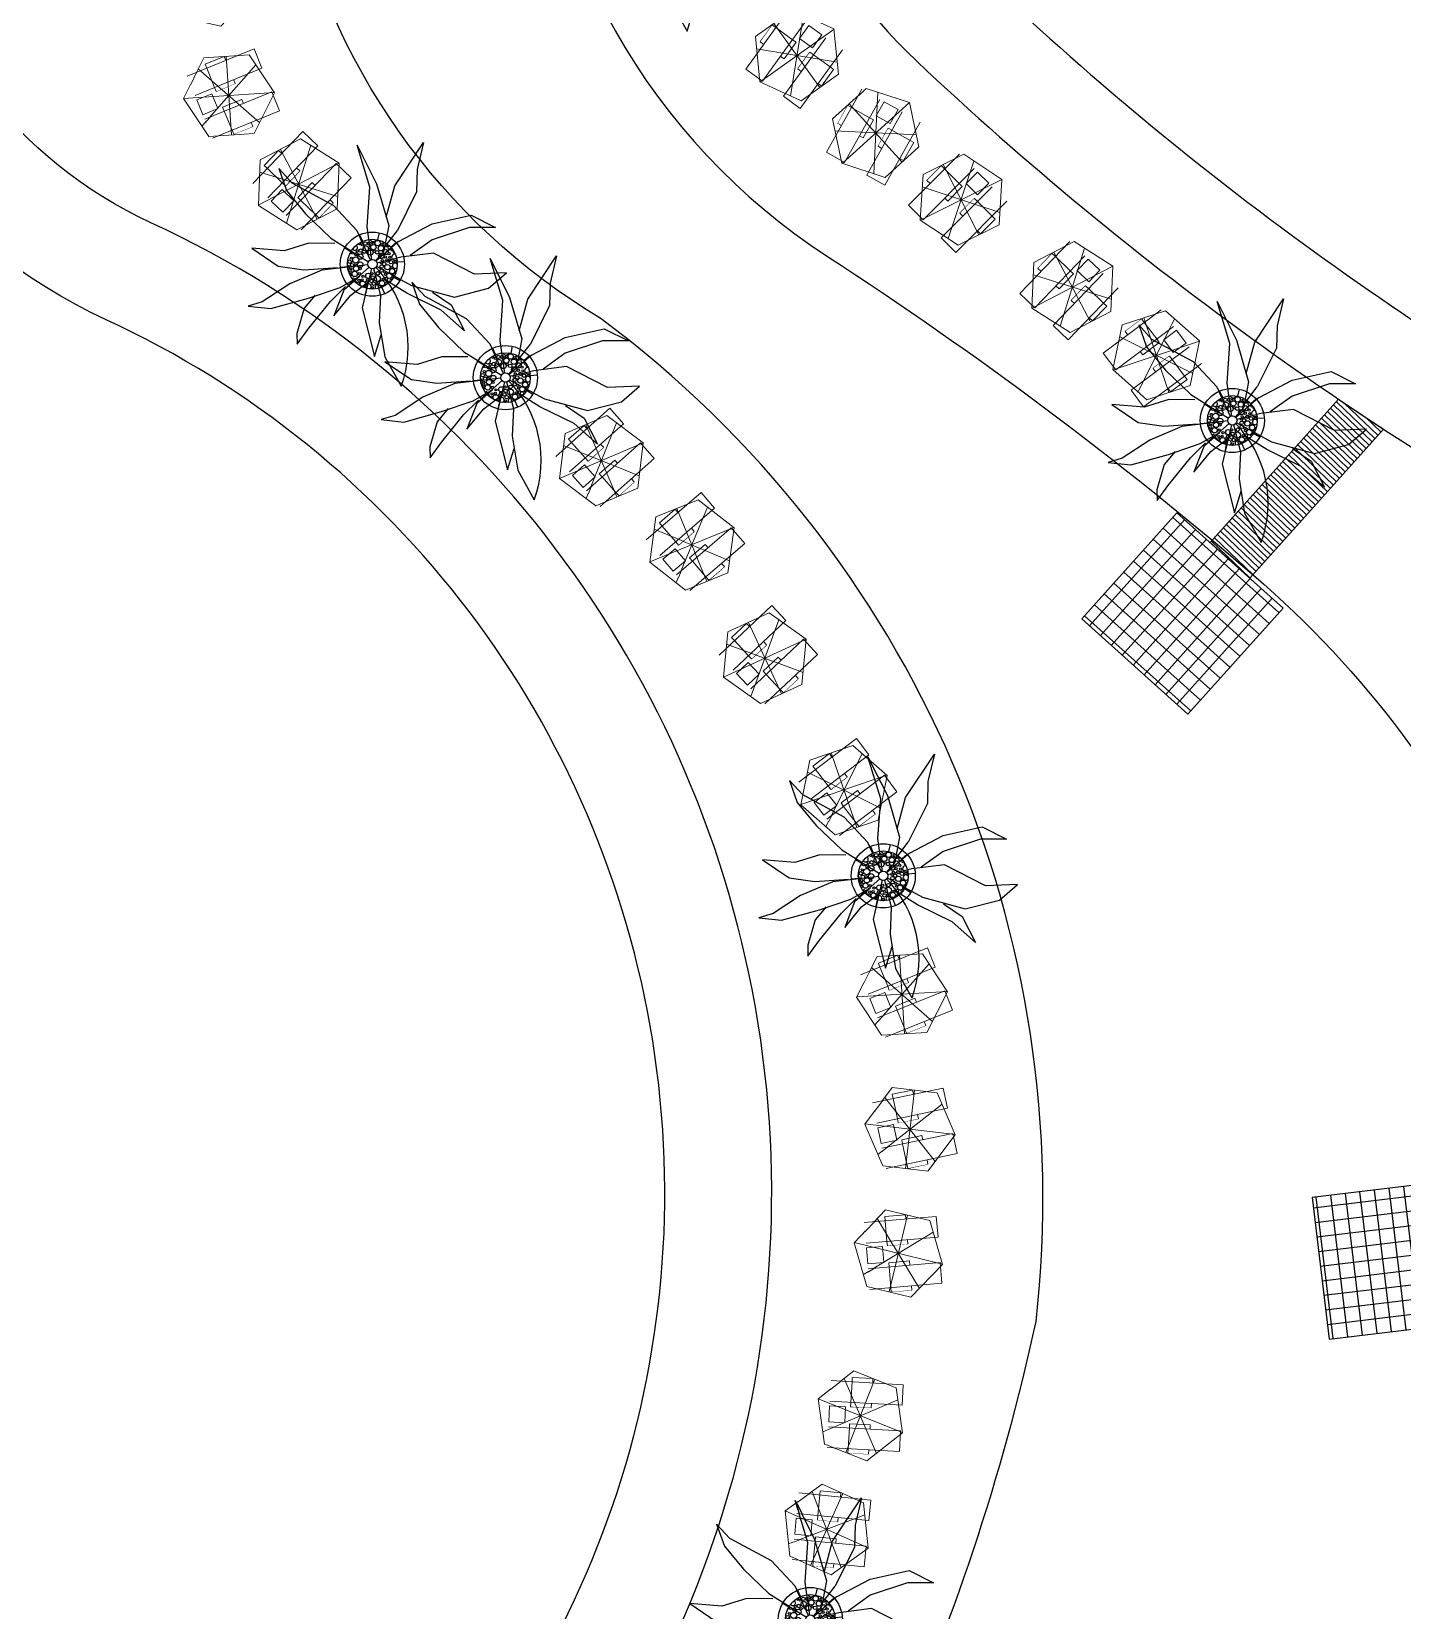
# Model space of a CAD drawing. Extents: x 309418 to 1212698, y 3438380 to 6877191.
# Drawn here: x 606467.53 to 606506, y 3438604.27 to 3438648.58 of the extents above; entities that cross this region are included whole.
import ezdxf

# ---------------------------------------------------------------- set-up
doc = ezdxf.new("R2010")
doc.units = 0
doc.header["$MEASUREMENT"] = 0
doc.set_wipeout_variables(frame=1)
for name, color, linetype in [('-A-HATCH', 7, 'Continuous'), ('DRAFT LINES', 32, 'Continuous'), ('DRAFT-LINES', 10, 'Continuous'), ('LA-FLOWERING-TREE', 221, 'Continuous'), ('LA-HARD-PAVE-HATCH-MARBLE-TYPE (PV - MT-BG-01-AN - RA- ∅ - 01)', 227, 'Continuous'), ('LA-HARD-PAVE-HATCH-WOOD-TYPE( PV - WO-DW-01-∅ - ∅-∅ - 04)', 17, 'Continuous'), ('LA-HARD-PAVE-LINE-01', 30, 'Continuous'), ('LA-PLNT-PALMS', 251, 'Continuous'), ('LA-PLNT-TREE-TRUNK', 52, 'Continuous')]:
    doc.layers.add(name, color=color, linetype=linetype)
doc.layers.add('HW-LA-SF-LOUNGE CHAIRS', color=215, linetype='Continuous', lineweight=0)
doc.layers.add('L-CON-SF-CABANA', color=215, linetype='Continuous', lineweight=0)

# ---------------------------------------------------------------- blocks, each defined once
blk = doc.blocks.new('Lounge 1')
at = {"lineweight": 13, "extrusion": (0, 0, -1)}
blk.add_line((0.411, 1.439), (0.411, 0.859), dxfattribs=at)
blk.add_wipeout([(0.29, 0.859), (0.29, 0), (-0.29, 0), (-0.29, 0.859), (-0.411, 0.859), (-0.411, 1.439), (-0.29, 1.439), (-0.29, 2.03), (0.29, 2.03), (0.29, 1.439), (0.411, 1.439), (0.411, 0.859)])
at = {"extrusion": (0, 0, -1)}
for p, q in [((-0.29, 2.03), (-0.29, 0)), ((0.29, 2.03), (0.29, 0)), ((0.29, 0), (-0.29, 0))]:
    blk.add_line(p, q, dxfattribs=at)
at = {"lineweight": 13, "extrusion": (0, 0, -1)}
for p, q in [((-0.29, 1.439), (-0.411, 1.439)), ((-0.411, 1.439), (-0.411, 0.859)), ((0.411, 1.439), (0.29, 1.439)), ((-0.29, 0.859), (-0.411, 0.859)), ((0.411, 0.859), (0.29, 0.859))]:
    blk.add_line(p, q, dxfattribs=at)
blk.add_lwpolyline([(0.29, 1.439), (-0.29, 1.439)])
blk = doc.blocks.new('umbrella')
blk.add_lwpolyline([(-0.328, 1.236), (-1.23, 0.331), (-0.897, -0.902), (0.338, -1.231), (1.239, -0.326), (0.907, 0.907)], close=True)
for points in [[(0.329, -1.229), (-0.331, 1.235)], [(1.074, 0.287), (-1.064, -0.282)]]:
    blk.add_lwpolyline(points)
at = {"layer": 'L-CON-SF-CABANA', "extrusion": (0, 0, -1)}
for p, q in [((0.575, 0.995), (-0.571, -0.989)), ((-0.987, 0.575), (0.996, -0.57))]:
    blk.add_line(p, q, dxfattribs=at)
blk = doc.blocks.new('LA-SIDE TABLE-0')
at = {"layer": 'HW-LA-SF-LOUNGE CHAIRS'}
blk.add_lwpolyline([(-0.161, 0.157), (0.161, -0.157), (-0.153, -0.479), (-0.475, -0.166)], close=True, dxfattribs=at)
blk = doc.blocks.new('*U342')
at = {"layer": 'HW-LA-SF-LOUNGE CHAIRS', "rotation": 341.0245622564778}
blk.add_blockref('Lounge 1', (0.241, -1.305), dxfattribs=at)
blk.add_blockref('Lounge 1', (-0.988, -0.882), dxfattribs=at)
at = {"rotation": 25.23483409561597}
blk.add_blockref('LA-SIDE TABLE-0', (0.286, 0.826), dxfattribs=at)
at = {"layer": 'HW-LA-SF-LOUNGE CHAIRS', "rotation": 344.5335555342969}
blk.add_blockref('umbrella', (0, -0.006), dxfattribs=at)
blk = doc.blocks.new('*U343')
at = {"layer": 'HW-LA-SF-LOUNGE CHAIRS', "rotation": 341.9583998908003}
blk.add_blockref('Lounge 1', (0.262, -1.301), dxfattribs=at)
blk.add_blockref('Lounge 1', (-0.974, -0.898), dxfattribs=at)
at = {"rotation": 26.16867172993855}
blk.add_blockref('LA-SIDE TABLE-0', (0.273, 0.831), dxfattribs=at)
at = {"layer": 'HW-LA-SF-LOUNGE CHAIRS', "rotation": 345.4673931686194}
blk.add_blockref('umbrella', (0, -0.006), dxfattribs=at)
blk = doc.blocks.new('*U344')
at = {"layer": 'HW-LA-SF-LOUNGE CHAIRS', "rotation": 339.4340305547516}
blk.add_blockref('Lounge 1', (0.205, -1.311), dxfattribs=at)
blk.add_blockref('Lounge 1', (-1.013, -0.854), dxfattribs=at)
at = {"rotation": 23.64430239388984}
blk.add_blockref('LA-SIDE TABLE-0', (0.309, 0.818), dxfattribs=at)
at = {"layer": 'HW-LA-SF-LOUNGE CHAIRS', "rotation": 342.9430238325707}
blk.add_blockref('umbrella', (0, -0.006), dxfattribs=at)
blk = doc.blocks.new('*U345')
at = {"layer": 'HW-LA-SF-LOUNGE CHAIRS', "rotation": 345.3461892879938}
blk.add_blockref('Lounge 1', (0.338, -1.283), dxfattribs=at)
blk.add_blockref('Lounge 1', (-0.919, -0.954), dxfattribs=at)
at = {"rotation": 29.55646112713194}
blk.add_blockref('LA-SIDE TABLE-0', (0.223, 0.846), dxfattribs=at)
at = {"layer": 'HW-LA-SF-LOUNGE CHAIRS', "rotation": 348.8551825658128}
blk.add_blockref('umbrella', (0, -0.006), dxfattribs=at)
blk = doc.blocks.new('*U346')
at = {"layer": 'HW-LA-SF-LOUNGE CHAIRS', "rotation": 0.8141573775173406}
for p in [(0.668, -1.146), (-0.632, -1.165)]:
    blk.add_blockref('Lounge 1', p, dxfattribs=at)
at = {"rotation": 45.02442921665553}
blk.add_blockref('LA-SIDE TABLE-0', (-0.01, 0.874), dxfattribs=at)
at = {"layer": 'HW-LA-SF-LOUNGE CHAIRS', "rotation": 4.32315065533645}
blk.add_blockref('umbrella', (0.002, -0.006), dxfattribs=at)
blk = doc.blocks.new('*U347')
at = {"layer": 'HW-LA-SF-LOUNGE CHAIRS', "rotation": 10.85388917589457}
blk.add_blockref('Lounge 1', (0.858, -1.012), dxfattribs=at)
blk.add_blockref('Lounge 1', (-0.419, -1.257), dxfattribs=at)
at = {"rotation": 55.06416101503275}
blk.add_blockref('LA-SIDE TABLE-0', (-0.163, 0.859), dxfattribs=at)
at = {"layer": 'HW-LA-SF-LOUNGE CHAIRS', "rotation": 14.36288245371367}
blk.add_blockref('umbrella', (0.003, -0.006), dxfattribs=at)
blk = doc.blocks.new('*U348')
at = {"layer": 'HW-LA-SF-LOUNGE CHAIRS', "rotation": 17.81271671598801}
blk.add_blockref('Lounge 1', (0.974, -0.901), dxfattribs=at)
blk.add_blockref('Lounge 1', (-0.263, -1.298), dxfattribs=at)
at = {"rotation": 62.02298855512619}
blk.add_blockref('LA-SIDE TABLE-0', (-0.266, 0.833), dxfattribs=at)
at = {"layer": 'HW-LA-SF-LOUNGE CHAIRS', "rotation": 21.32170999380711}
blk.add_blockref('umbrella', (0.004, -0.005), dxfattribs=at)
blk = doc.blocks.new('*U349')
at = {"layer": 'HW-LA-SF-LOUNGE CHAIRS', "rotation": 25.95064076321559}
blk.add_blockref('Lounge 1', (1.092, -0.754), dxfattribs=at)
blk.add_blockref('Lounge 1', (-0.077, -1.323), dxfattribs=at)
at = {"rotation": 70.16091260235379}
blk.add_blockref('LA-SIDE TABLE-0', (-0.381, 0.787), dxfattribs=at)
at = {"layer": 'HW-LA-SF-LOUNGE CHAIRS', "rotation": 29.4596340410347}
blk.add_blockref('umbrella', (0.004, -0.005), dxfattribs=at)
blk = doc.blocks.new('*U350')
at = {"layer": 'HW-LA-SF-LOUNGE CHAIRS', "rotation": 28.31595660168429}
blk.add_blockref('Lounge 1', (1.122, -0.708), dxfattribs=at)
blk.add_blockref('Lounge 1', (-0.022, -1.325), dxfattribs=at)
at = {"rotation": 72.52622844082248}
blk.add_blockref('LA-SIDE TABLE-0', (-0.413, 0.771), dxfattribs=at)
at = {"layer": 'HW-LA-SF-LOUNGE CHAIRS', "rotation": 31.8249498795034}
blk.add_blockref('umbrella', (0.005, -0.004), dxfattribs=at)
blk = doc.blocks.new('*U364')
at = {"layer": 'HW-LA-SF-LOUNGE CHAIRS', "rotation": 148.5272263736996}
blk.add_blockref('Lounge 1', (0.047, 1.326), dxfattribs=at)
blk.add_blockref('Lounge 1', (1.156, 0.647), dxfattribs=at)
at = {"rotation": 192.7374982128377}
blk.add_blockref('LA-SIDE TABLE-0', (-0.458, -0.745), dxfattribs=at)
at = {"layer": 'HW-LA-SF-LOUNGE CHAIRS', "rotation": 152.0362196515186}
blk.add_blockref('umbrella', (0.001, 0.006), dxfattribs=at)
blk = doc.blocks.new('*U363')
at = {"layer": 'HW-LA-SF-LOUNGE CHAIRS', "rotation": 141.9963681961792}
blk.add_blockref('Lounge 1', (0.198, 1.312), dxfattribs=at)
blk.add_blockref('Lounge 1', (1.222, 0.512), dxfattribs=at)
at = {"rotation": 186.2066400353174}
blk.add_blockref('LA-SIDE TABLE-0', (-0.54, -0.688), dxfattribs=at)
at = {"layer": 'HW-LA-SF-LOUNGE CHAIRS', "rotation": 145.5053614739984}
blk.add_blockref('umbrella', (0.002, 0.006), dxfattribs=at)
blk = doc.blocks.new('*U362')
at = {"layer": 'HW-LA-SF-LOUNGE CHAIRS', "rotation": 157.526410631878}
blk.add_blockref('Lounge 1', (-0.161, 1.317), dxfattribs=at)
blk.add_blockref('Lounge 1', (1.04, 0.82), dxfattribs=at)
at = {"rotation": 201.7366824710162}
blk.add_blockref('LA-SIDE TABLE-0', (-0.336, -0.807), dxfattribs=at)
at = {"layer": 'HW-LA-SF-LOUNGE CHAIRS', "rotation": 161.0354039096971}
blk.add_blockref('umbrella', (0, 0.006), dxfattribs=at)
blk = doc.blocks.new('*U361')
at = {"layer": 'HW-LA-SF-LOUNGE CHAIRS', "rotation": 156.5736428850465}
blk.add_blockref('Lounge 1', (-0.139, 1.319), dxfattribs=at)
blk.add_blockref('Lounge 1', (1.054, 0.803), dxfattribs=at)
at = {"rotation": 200.7839147241847}
blk.add_blockref('LA-SIDE TABLE-0', (-0.35, -0.802), dxfattribs=at)
at = {"layer": 'HW-LA-SF-LOUNGE CHAIRS', "rotation": 160.0826361628656}
blk.add_blockref('umbrella', (0.001, 0.006), dxfattribs=at)
blk = doc.blocks.new('*U360')
at = {"layer": 'HW-LA-SF-LOUNGE CHAIRS', "rotation": 165.7365014559097}
blk.add_blockref('Lounge 1', (-0.347, 1.281), dxfattribs=at)
blk.add_blockref('Lounge 1', (0.913, 0.96), dxfattribs=at)
at = {"rotation": 209.9467732950478}
blk.add_blockref('LA-SIDE TABLE-0', (-0.217, -0.847), dxfattribs=at)
at = {"layer": 'HW-LA-SF-LOUNGE CHAIRS', "rotation": 169.2454947337288}
blk.add_blockref('umbrella', (0, 0.006), dxfattribs=at)
blk = doc.blocks.new('*U339')
at = {"layer": 'HW-LA-SF-LOUNGE CHAIRS', "rotation": 16.7756276614446}
blk.add_blockref('Lounge 1', (0.958, -0.918), dxfattribs=at)
blk.add_blockref('Lounge 1', (-0.287, -1.293), dxfattribs=at)
at = {"rotation": 60.98589950058279}
blk.add_blockref('LA-SIDE TABLE-0', (-0.25, 0.838), dxfattribs=at)
at = {"layer": 'HW-LA-SF-LOUNGE CHAIRS', "rotation": 20.28462093926371}
blk.add_blockref('umbrella', (0.004, -0.005), dxfattribs=at)
blk = doc.blocks.new('*U340')
at = {"layer": 'HW-LA-SF-LOUNGE CHAIRS', "rotation": 0.4125938515779867}
for p in [(-0.64, -1.16), (0.66, -1.151)]:
    blk.add_blockref('Lounge 1', p, dxfattribs=at)
at = {"rotation": 44.62286569071618}
blk.add_blockref('LA-SIDE TABLE-0', (-0.004, 0.875), dxfattribs=at)
at = {"layer": 'HW-LA-SF-LOUNGE CHAIRS', "rotation": 3.9215871293971}
blk.add_blockref('umbrella', (0.002, -0.006), dxfattribs=at)
blk = doc.blocks.new('*U341')
at = {"layer": 'HW-LA-SF-LOUNGE CHAIRS', "rotation": 336.4659369486607}
blk.add_blockref('Lounge 1', (0.136, -1.32), dxfattribs=at)
blk.add_blockref('Lounge 1', (-1.055, -0.801), dxfattribs=at)
at = {"rotation": 20.67620878779888}
blk.add_blockref('LA-SIDE TABLE-0', (0.351, 0.801), dxfattribs=at)
at = {"layer": 'HW-LA-SF-LOUNGE CHAIRS', "rotation": 339.9749302264798}
blk.add_blockref('umbrella', (-0.001, -0.006), dxfattribs=at)
blk = doc.blocks.new('GH-B-LA-HD-FURN-Tree-Pit-140-C2')
blk.add_wipeout([(-0.285, 0.639), (-0.331, 0.617), (-0.371, 0.593), (-0.464, 0.524), (-0.509, 0.48), (-0.547, 0.437), (-0.566, 0.411), (-0.593, 0.373), (-0.614, 0.337), (-0.643, 0.276), (-0.665, 0.22), (-0.683, 0.154), (-0.692, 0.107), (-0.698, 0.047), (-0.7, 0.008), (-0.7, -0.016), (-0.696, -0.075), (-0.684, -0.149), (-0.657, -0.241), (-0.632, -0.301), (-0.605, -0.352), (-0.578, -0.395), (-0.516, -0.473), (-0.43, -0.552), (-0.377, -0.59), (-0.308, -0.629), (-0.192, -0.673), (-0.137, -0.686), (-0.026, -0.7), (0.028, -0.699), (0.16, -0.681), (0.232, -0.66), (0.287, -0.638), (0.411, -0.567), (0.473, -0.516), (0.517, -0.472), (0.565, -0.413), (0.608, -0.346), (0.66, -0.234), (0.679, -0.17), (0.695, -0.08), (0.699, 0.027), (0.674, 0.189), (0.649, 0.262), (0.618, 0.329), (0.576, 0.398), (0.529, 0.458), (0.47, 0.518), (0.414, 0.565), (0.336, 0.614), (0.277, 0.643), (0.234, 0.66), (0.176, 0.677), (0.135, 0.687), (0.1, 0.693), (0.045, 0.699), (0.004, 0.7), (-0.03, 0.699), (-0.071, 0.696), (-0.096, 0.693), (-0.124, 0.689), (-0.195, 0.672)])
at = {"linetype": 'Continuous', "ltscale": 7}
blk.add_circle((0, 0), 0.7, dxfattribs=at)
for centre, radius in [((0, 0), 0.7), ((-0.38, 0.429, 0), 0.0489), ((-0.345, 0.538, 0), 0.0489), ((-0.203, 0.436, 0), 0.0864), ((-0.239, 0.566, 0), 0.0312), ((-0.106, 0.624, 0), 0.0312), ((-0.046, 0.394, 0), 0.0751), ((-0.067, 0.526, 0), 0.0489), ((0.025, 0.561, 0), 0.0312), ((0.091, 0.494, 0), 0.0489), ((0.226, 0.418, 0), 0.0751), ((0.247, 0.56, 0), 0.0312), ((0.328, 0.519, 0), 0.0489), ((0.396, 0.429, 0), 0.0489), ((-0.592, 0.009, 0), 0.0312), ((-0.526, 0.216, 0), 0.0751), ((-0.542, 0.345, 0), 0.0312), ((-0.482, 0.387, 0), 0.0312), ((-0.442, 0.118, 0), 0.0312), ((-0.432, -0.011, 0), 0.0312), ((-0.385, 0.277, 0), 0.0744), ((-0.319, 0.363, 0), 0.0312), ((-0.319, 0.189, 0), 0.0312), ((-0.223, 0.255, 0), 0.0751), ((0.075, 0.397, 0), 0.0312), ((0.163, 0.33, 0), 0.0312), ((0.221, 0.245, 0), 0.0744), ((0.336, -0.05, 0), 0.0744), ((0.314, 0.186, 0), 0.0312), ((0.342, 0.102, 0), 0.0489), ((0.39, 0.277, 0), 0.0744), ((0.498, 0.095, 0), 0.0751), ((0.498, -0.073, 0), 0.0751), ((0.48, 0.346, 0), 0.0312), ((0.553, 0.255, 0), 0.0751), ((0.602, 0.143, 0), 0.0312), ((-0.664, -0.034, 0), 0.0312), ((-0.602, -0.135, 0), 0.0744), ((-0.523, -0.055, 0), 0.0312), ((-0.508, -0.414, 0), 0.0312), ((-0.505, -0.182, 0), 0.0312), ((-0.43, -0.174, 0), 0.0312), ((-0.406, -0.372, 0), 0.0489), ((-0.386, -0.273, 0), 0.0489), ((-0.327, -0.118, 0), 0.0744), ((-0.345, -0.437, 0), 0.0312), ((-0.285, -0.24, 0), 0.0489), ((-0.229, -0.365, 0), 0.0864), ((-0.214, -0.155, 0), 0.0312), ((-0.11, -0.277, 0), 0.0489), ((0.028, -0.318, 0), 0.0489), ((0.011, -0.474, 0), 0.0312), ((0.049, -0.404, 0), 0.0312), ((0.112, -0.242, 0), 0.0489), ((0.2, -0.382, 0), 0.0751), ((0.184, -0.17, 0), 0.0312), ((0.211, -0.253, 0), 0.0489), ((0.255, -0.157, 0), 0.0312), ((0.346, -0.263, 0), 0.0489), ((0.37, -0.372, 0), 0.0489), ((0.384, -0.154, 0), 0.0312), ((0.454, -0.455, 0), 0.0312), ((0.456, -0.261, 0), 0.0312), ((0.521, -0.179, 0), 0.0312), ((-0.249, -0.546, 0), 0.0751), ((-0.175, -0.631, 0), 0.0312), ((-0.144, -0.505, 0), 0.0312), ((-0.086, -0.557, 0), 0.0489), ((0.043, -0.574, 0), 0.0751), ((0.01, -0.669, 0), 0.0312), ((0.195, -0.556, 0), 0.0744), ((0.274, -0.477, 0), 0.0312)]:
    blk.add_circle(centre, radius)
for centre, radius, start, end in [((-0.532, 0.493, 0), 0.0744, 249.8969, 24.4462), ((-0.141, 0.712, 0), 0.0489, 225.1336, 337.319), ((0.053, 0.676, 0), 0.0744, 161.2962, 9.7321), ((0.228, 0.639, 0), 0.0312, 117.3619, 23.3792), ((0.491, 0.534, 0), 0.0312, 191.312, 263.5273), ((0.572, 0.436, 0), 0.0864, 143.8673, 290.7577), ((-0.738, 0.073, 0), 0.0751, 300.57, 48.1319), ((-0.667, 0.152, 0), 0.0312, 228.2509, 106.0031), ((-0.703, 0.259, 0), 0.0489, 338.9516, 340.5973), ((-0.617, 0.292, 0), 0.0312, 212.387, 96.9329), ((0.676, 0.067, 0), 0.0751, 82.3722, 288.9673), ((-0.683, -0.259, 0), 0.0489, 330.5544, 70.9052), ((-0.558, -0.308, 0), 0.0744, 243.0468, 174.7374), ((-0.568, -0.456, 0), 0.0312, 13.6332, 63.9215), ((0.547, -0.365, 0), 0.0864, 29.6959, 262.8687), ((0.661, -0.083, 0), 0.0489, 40.7628, 304.861), ((0.672, -0.262, 0), 0.0489, 95.6985, 221.7485), ((0.664, -0.168, 0), 0.0312, 47.4763, 284.0739), ((0.73, -0.03, 0), 0.0312, 164.2255, 190.993), ((-0.411, -0.524, 0), 0.0744, 297.5976, 166.1329), ((-0.345, -0.612, 0), 0.0312, 335.7961, 145.3358), ((-0.126, -0.734, 0), 0.0751, 29.1719, 131.3472), ((0.145, -0.71, 0), 0.0751, 33.568, 169.5874), ((0.364, -0.524, 0), 0.0744, 340.2974, 269.335), ((0.527, -0.546, 0), 0.0751, 97.2335, 170.6742)]:
    blk.add_arc(centre, radius, start, end)
blk = doc.blocks.new('P200')
blk.add_lwpolyline([(0, -0.1), (0, 0.1)])
blk = doc.blocks.new('COARSE GRAVEL')
blk.add_wipeout([(0.677, 0.593), (0.693, 0.574), (0.693, 0.574), (0.73, 0.527), (0.758, 0.485), (0.793, 0.425), (0.81, 0.393), (0.831, 0.346), (0.85, 0.297), (0.867, 0.242), (0.883, 0.174), (0.894, 0.105), (0.899, 0.041), (0.9, -0.016), (0.898, -0.066), (0.892, -0.123), (0.88, -0.186), (0.867, -0.24), (0.848, -0.301), (0.82, -0.372), (0.79, -0.431), (0.757, -0.487), (0.72, -0.54), (0.681, -0.589), (0.641, -0.632), (0.605, -0.666), (0.579, -0.689), (0.53, -0.728), (0.477, -0.763), (0.444, -0.783), (0.404, -0.804), (0.374, -0.819), (0.305, -0.847), (0.25, -0.865), (0.153, -0.887), (0.088, -0.896), (0.02, -0.9), (-0.062, -0.898), (-0.179, -0.882), (-0.241, -0.867), (-0.295, -0.85), (-0.358, -0.826), (-0.43, -0.791), (-0.464, -0.771), (-0.526, -0.731), (-0.571, -0.696), (-0.616, -0.656), (-0.68, -0.59), (-0.714, -0.548), (-0.748, -0.5), (-0.791, -0.43), (-0.832, -0.343), (-0.866, -0.245), (-0.889, -0.14), (-0.899, -0.041), (-0.897, 0.077), (-0.881, 0.186), (-0.856, 0.277), (-0.839, 0.326), (-0.811, 0.39), (-0.778, 0.452), (-0.742, 0.509), (-0.702, 0.563), (-0.651, 0.621), (-0.592, 0.678), (-0.491, 0.754), (-0.4, 0.806), (-0.329, 0.838), (-0.192, 0.879), (-0.105, 0.894), (0.013, 0.9), (0.085, 0.896), (0.203, 0.877), (0.251, 0.864), (0.353, 0.828), (0.407, 0.803), (0.424, 0.794), (0.47, 0.768), (0.49, 0.755), (0.524, 0.732), (0.558, 0.706), (0.616, 0.656), (0.651, 0.622)])
at = {"rotation": 45.00000000604048}
blk.add_blockref('GH-B-LA-HD-FURN-Tree-Pit-140-C2', (0, 0), dxfattribs=at)
at = {"layer": 'LA-HARD-PAVE-HATCH-WOOD-TYPE( PV - WO-DW-01-∅ - ∅-∅ - 04)'}
blk.add_circle((0, 0), 0.9, dxfattribs=at)
at = {"layer": 'LA-HARD-PAVE-LINE-01'}
blk.add_circle((0, 0), 0.7, dxfattribs=at)
at = {"layer": 'LA-HARD-PAVE-HATCH-WOOD-TYPE( PV - WO-DW-01-∅ - ∅-∅ - 04)'}
for p, rotation in [((-0.641, 0.479), 233.239448750675), ((-0.24, 0.763), 197.4295865630063), ((0.252, 0.759), 161.6197243753375), ((0.649, 0.468), 125.8098621876688), ((-0.8, 0.013), 269.0493109383438), ((-0.656, -0.457), 304.8591731260126), ((0.633, -0.489), 52.28875968901892), ((0.8, -0.027), 88.09862187668766), ((-0.265, -0.755), 340.6690353136814), ((0.227, -0.767), 16.47889750135008)]:
    blk.add_blockref('P200', p, dxfattribs=dict(at, rotation=rotation))
blk = doc.blocks.new('GH-B-LA-PL-PALM')
for p, q in [((-1.517, 2.964), (-2.174, 3.082)), ((-2.174, 3.082), (-1.583, 2.408)), ((-0.725, 2.373), (-1.517, 2.964)), ((-1.583, 2.408), (-1.319, 1.141)), ((-0.226, 1.232), (-0.725, 2.373)), ((-2.808, 1.298), (-2.97, 2.047)), ((-2.97, 2.047), (-2.513, 1.474)), ((-2.513, 1.474), (-1.587, 0.875)), ((-1.933, 0.598), (-2.808, 1.298)), ((-1.319, 1.141), (-0.653, 0.504)), ((-0.022, 0.123), (-0.226, 1.232)), ((-0.955, 0.175), (-1.933, 0.598)), ((-1.587, 0.875), (-0.851, 0.675)), ((-0.653, 0.504), (-0.099, 0.076)), ((-0.955, 0.175), (-0.123, 0.023)), ((-0.585, -0.034), (-1.172, -0.045)), ((0.206, -1.184), (0.662, -1.757)), ((0.662, -1.757), (1.267, -2.163)), ((1.267, -2.163), (1.777, -2.915))]:
    blk.add_line(p, q)
for points in [[(-0.451, 1.808), (-0.499, 2.44), (-0.17, 3.188), (-0.209, 2.316), (0.031, 1.265), (0.106, 0.609)], [(0.075, 0.1), (0.543, 0.728), (1.155, 1.179), (1.809, 1.901), (2.162, 2.778)], [(0.112, 0.054), (1.131, 0.546), (1.977, 1.672), (1.392, 1.44)], [(-0.085, -0.091), (-0.721, -0.772), (-1.64, -1.411), (-2.332, -2.431), (-1.827, -1.319), (-1.132, -0.325), (-0.476, 0.023), (-0.125, 0.006)], [(0.484, -0.064), (1.072, -0.167), (1.803, 0.069), (1.06, 0.076), (0.462, 0.223)], [(-1.27, -0.522), (-2.104, -0.891), (-3.563, -1.025), (-2.852, -0.688), (-2.355, -0.309), (-1.172, -0.045)], [(-0.056, -0.112), (-0.459, -0.92), (-0.598, -1.887), (-0.356, -3.184), (-0.437, -3.729), (-0.092, -3.173), (0.082, -2.348), (0.165, -1.363), (0.015, -0.124)], [(0.089, -0.087), (1.018, -0.999), (1.885, -1.46), (2.766, -1.745), (3.106, -1.976), (2.762, -1.439), (1.868, -0.796), (1.076, -0.298), (0.553, -0.094), (0.123, -0.021)], [(1.682, -0.703), (2.163, -0.713), (2.841, -0.428), (3.079, -0.234), (2.524, -0.261), (1.55, -0.256), (0.968, -0.194)], [(1.777, -2.915), (1.7, -2.02), (1.329, -1.394), (0.682, -0.702)]]:
    blk.add_lwpolyline(points)
blk.add_arc((3.175, -0.24), 3.184, 108.5551, 173.4273)
at = {"layer": 'LA-PLNT-TREE-TRUNK'}
blk.add_circle((0, 0), 0.131, dxfattribs=at)

msp = doc.modelspace()

# ---------------------------------------------------------------- hatches: boundary and pattern name
at = {"layer": '-A-HATCH', "true_color": 0x99724c}
h = msp.add_hatch(dxfattribs=at)
h.set_pattern_fill('ANSI31', color=35, angle=91.249782)
h.set_pattern_definition([(136.2497821332, (2417729.17366, 453441.40514), (-0.08643947532, -0.0902951665727), [])])
edge = h.paths.add_edge_path()
edge.add_arc((606556.74821, 3438715.95542), 93.79236, 235.932539, 236.8585256)
edge.add_line((606505.47116, 3438637.4209), (606501.71693, 3438633.23483))
edge.add_line((606501.71693, 3438633.23483), (606500.60023, 3438634.23632))
edge.add_line((606500.60023, 3438634.23632), (606504.20867, 3438638.25984))
at = {"layer": 'DRAFT-LINES', "true_color": 0x99724c}
h = msp.add_hatch(dxfattribs=at)
h.set_pattern_fill('ANSI37', color=35, scale=3.3, angle=93.113022)
h.set_pattern_definition([(138.113021816, (2358150.04525, 418095.84366), (-0.275411142556, -0.30709111442), []), (228.113021816, (2358150.04525, 418095.84366), (0.30709111442, -0.275411142556), [])])
h.paths.add_polyline_path([(606499.66965, 3438635.0709), (606496.999, 3438632.09305), (606499.97685, 3438629.42239), (606502.6475, 3438632.40025)])
h = msp.add_hatch(dxfattribs=at)
h.set_pattern_fill('ANSI37', color=35, scale=3.3, angle=51.86324)
h.set_pattern_definition([(96.863239682, (-68098.9568, 12708.7899), (-0.40954411411, -0.049293697357), []), (186.863239682, (-68098.9568, 12708.7899), (0.049293697357, -0.40954411411), [])])
h.paths.add_polyline_path([(606507.43388, 3438616.33087), (606503.46254, 3438615.85287), (606503.94054, 3438611.88154), (606507.91188, 3438612.35954)])

# ---------------------------------------------------------------- linework, layer by layer
at = {"layer": 'DRAFT LINES', "color": 4}
msp.add_lwpolyline([(606478.01843, 3438667.61992, 0.02888666), (606487.10899, 3438681.66653, 0.47341659), (606475.26487, 3438712.4144, -0.3652658), (606466.25267, 3438727.0618, -0.10426279), (606470.02136, 3438737.17786, 0.12659864), (606479.2161, 3438765.6336, 0.00176635), (606479.36852, 3438768.298, -0.42162949), (606491.87526, 3438779.24869, -0.83751951), (606493.69666, 3438760.63164, 0.64289528), (606487.23257, 3438719.03173, -0.5177779), (606488.7809, 3438672.1831, 0.51980364), (606489.86525, 3438642.26636, -0.03332384), (606501.81734, 3438633.32172, -0.46585704), (606501.38047, 3438590.53924, 0.55185697), (606506.99062, 3438546.39194, -0.27550973), (606512.54555, 3438538.22431, 0.36638183), (606520.98941, 3438529.37511, -0.13317473), (606525.94353, 3438527.44654, -0.6003312), (606523.23018, 3438509.06554, -0.55869255), (606501.5186, 3438526.48228, 0.26765918), (606489.37591, 3438555.2991, -0.41299782), (606484.75721, 3438588.42586, 0.1082395), (606495.7159, 3438612.3744, 0.26652808), (606483.50898, 3438640.5204, -0.44180885)], format="xyb", close=True, dxfattribs=at)
at = {"layer": 'DRAFT-LINES'}
for points in [[(606508.47805, 3438475.58787, -0.11489037), (606496.3332, 3438528.92423, 0.2181063), (606486.0409, 3438551.69002, -0.00720977), (606478.85843, 3438558.13242, -0.43618786), (606478.76414, 3438594.04507, 0.53278998), (606470.8757, 3438643.21499, -0.52348805), (606467.29572, 3438663.62665, 0.03469235), (606480.01289, 3438678.08127, 0.3413348), (606479.89916, 3438698.09038, 0.07642218), (606463.60895, 3438713.4098, -0.5527676), (606464.65738, 3438738.79201, 0.4755141), (606469.70686, 3438769.40412), (606466.02866, 3438773.56203)], [(606503.91149, 3438478.30023, -0.10580583), (606493.33324, 3438528.9389, 0.2181063), (606484.07017, 3438549.42811, -0.00720977), (606476.8233, 3438555.92829, -0.43618786), (606476.71746, 3438596.23849, 0.53278998), (606469.61786, 3438640.49142, -0.52348805), (606465.1861, 3438665.75961, 0.03469235), (606477.62861, 3438679.90205, 0.3413348), (606477.53574, 3438696.24262, 0.07642218), (606461.9097, 3438710.93743, -0.5527676), (606463.16783, 3438741.39609, 0.4755141), (606467.45988, 3438767.41639), (606463.72499, 3438771.63838)], [(606509.06956, 3438765.70212), (606486.14213, 3438747.85204, 0.4552667), (606485.0676, 3438728.27204), (606502.97762, 3438710.86457, -0.4344856), (606502.33026, 3438678.70802, 0.00584193), (606492.39344, 3438669.5874, 0.43189398), (606492.36886, 3438647.74761, 0.06703778), (606512.70804, 3438633.14558, -0.52237604), (606517.00412, 3438597.28768), (606501.59543, 3438583.574, 0.43325153), (606500.91638, 3438557.31863, 0.09691104), (606531.50885, 3438537.02271, -0.22527028), (606544.16201, 3438523.0285), (606554.50771, 3438488.60714)], [(606645.87457, 3438694.30958, -0.15651859), (606621.89172, 3438696.02724, 0.16337411), (606597.17848, 3438697.46542, -0.17187102), (606572.40196, 3438699.31864, 0.27452542), (606539.61238, 3438695.3391, -0.17500823), (606518.94623, 3438688.71648, 0.28772563), (606509.74292, 3438683.39892, -0.08856318), (606504.3329, 3438676.47432, 0.00584193), (606494.44773, 3438667.4011, 0.43189398), (606494.42807, 3438649.92927, 0.06703778), (606514.11669, 3438635.79429, -0.52237604), (606518.9986, 3438595.04669), (606503.58991, 3438581.333, 0.43325153), (606503.02403, 3438559.45353, 0.09691104), (606532.65646, 3438539.79454, -0.22527028), (606547.03504, 3438523.89202), (606547.9, 3438521.01421, 0.41426008), (606560.35671, 3438514.31629)]]:
    msp.add_lwpolyline(points, format="xyb", dxfattribs=at)
for points in [[(606499.66965, 3438635.0709), (606496.999, 3438632.09305), (606499.97685, 3438629.42239), (606502.6475, 3438632.40025), (606499.66965, 3438635.0709)], [(606507.43388, 3438616.33087), (606503.46254, 3438615.85287), (606503.94054, 3438611.88154), (606507.91188, 3438612.35954), (606507.43388, 3438616.33087)]]:
    msp.add_lwpolyline(points, dxfattribs=at)
at = {"layer": 'LA-FLOWERING-TREE'}
msp.add_lwpolyline([(606504.20867, 3438638.25984, 0.0040404), (606505.47116, 3438637.4209), (606501.71693, 3438633.23483), (606500.60023, 3438634.23632)], format="xyb", close=True, dxfattribs=at)

# ---------------------------------------------------------------- next in the draw order: block references
at = {"layer": 'HW-LA-SF-LOUNGE CHAIRS', "xscale": -1, "rotation": 112.6518660996373}
for name, p in [('*U339', (606472.45195, 3438649.95565)), ('*U364', (606489.01153, 3438647.90878)), ('*U342', (606483.51086, 3438636.53646)), ('*U346', (606491.94806, 3438621.55847)), ('*U349', (606490.78153, 3438609.73063))]:
    msp.add_blockref(name, p, dxfattribs=at)

# ---------------------------------------------------------------- next in the draw order: block references
for name, p in [('*U340', (606473.05802, 3438646.78709)), ('*U363', (606491.22234, 3438645.73602)), ('*U343', (606486.05107, 3438634.17393)), ('*U347', (606492.17427, 3438617.77179)), ('*U350', (606489.83596, 3438606.54379))]:
    msp.add_blockref(name, p, dxfattribs=at)

# ---------------------------------------------------------------- next in the draw order: block references
for name, p in [('*U341', (606475.01608, 3438644.29421)), ('*U362', (606493.61748, 3438643.85772)), ('*U344', (606488.09924, 3438630.99447)), ('*U348', (606491.84527, 3438614.28951, 0))]:
    msp.add_blockref(name, p, dxfattribs=at)
at = {"layer": 'LA-HARD-PAVE-HATCH-MARBLE-TYPE (PV - MT-BG-01-AN - RA- ∅ - 01)', "rotation": 6.135701135505339}
msp.add_blockref('COARSE GRAVEL', (606489.38109, 3438604.00958), dxfattribs=at)
at = {"layer": 'LA-PLNT-PALMS', "rotation": 231.1357011280185}
msp.add_blockref('GH-B-LA-PL-PALM', (606485.11352, 3438652.01446), dxfattribs=at)

# ---------------------------------------------------------------- next in the draw order: block references
at = {"layer": 'HW-LA-SF-LOUNGE CHAIRS', "xscale": -1, "rotation": 112.6518660996373}
for name, p in [('*U361', (606496.73984, 3438641.40614)), ('*U345', (606490.32164, 3438627.29207))]:
    msp.add_blockref(name, p, dxfattribs=at)
at = {"layer": 'LA-HARD-PAVE-HATCH-MARBLE-TYPE (PV - MT-BG-01-AN - RA- ∅ - 01)', "rotation": 6.135701135505339}
msp.add_blockref('COARSE GRAVEL', (606477.08984, 3438642.05156), dxfattribs=at)
at = {"layer": 'LA-PLNT-PALMS', "rotation": 231.1357011280185}
msp.add_blockref('GH-B-LA-PL-PALM', (606489.38109, 3438604.00958), dxfattribs=at)

# ---------------------------------------------------------------- next in the draw order: block references
at = {"layer": 'HW-LA-SF-LOUNGE CHAIRS', "xscale": -1, "rotation": 112.6518660996373}
msp.add_blockref('*U360', (606499.09422, 3438639.49146), dxfattribs=at)
at = {"layer": 'LA-HARD-PAVE-HATCH-MARBLE-TYPE (PV - MT-BG-01-AN - RA- ∅ - 01)', "rotation": 6.135701135505339}
msp.add_blockref('COARSE GRAVEL', (606491.42777, 3438624.88315), dxfattribs=at)
at = {"layer": 'LA-PLNT-PALMS', "rotation": 231.1357011280185}
msp.add_blockref('GH-B-LA-PL-PALM', (606477.08984, 3438642.05156), dxfattribs=at)

# ---------------------------------------------------------------- next in the draw order: block references
at = {"layer": 'LA-HARD-PAVE-HATCH-MARBLE-TYPE (PV - MT-BG-01-AN - RA- ∅ - 01)', "rotation": 6.135701135505339}
for p in [(606480.82275, 3438638.86672), (606501.22555, 3438637.66396)]:
    msp.add_blockref('COARSE GRAVEL', p, dxfattribs=at)
at = {"layer": 'LA-PLNT-PALMS', "rotation": 231.1357011280185}
msp.add_blockref('GH-B-LA-PL-PALM', (606491.42777, 3438624.88315), dxfattribs=at)

# ---------------------------------------------------------------- next in the draw order: block references
for p in [(606480.82275, 3438638.86672), (606501.22555, 3438637.66396)]:
    msp.add_blockref('GH-B-LA-PL-PALM', p, dxfattribs=at)

doc.saveas('drawing.dxf')
